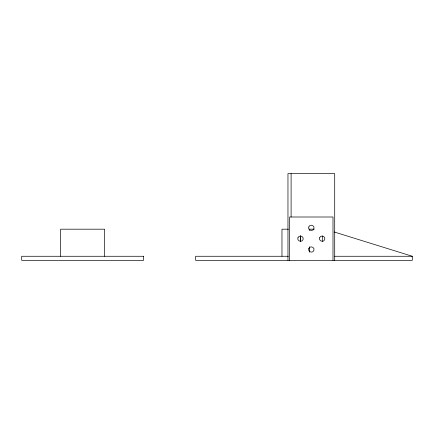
<?xml version="1.0" encoding="UTF-8"?>
<svg xmlns="http://www.w3.org/2000/svg" width="434" height="434" viewBox="0 0 434 434"><rect width="100%" height="100%" fill="white"/><g stroke="black" fill="none" stroke-linecap="round" stroke-linejoin="round"><path stroke-width="0.65" d="M288.485 229.185L281.97 229.185L281.97 256.266M308.965 229.185L314.308 229.185M288.415 256.266L195.642 256.266L195.642 260.329L412.3 260.329L412.3 256.266L334.256 231.995M334.652 256.266L412.3 256.266M334.706 260.329L334.706 173.665L287.964 173.665L287.964 260.329M332.997 260.329L332.997 217L289.668 217L289.668 260.329M322.316 235.955L322.316 241.369M309.664 229.185L309.664 230.541M309.664 246.789L309.664 252.203M300.659 235.955L300.659 241.369M300.355 235.955L300.355 241.369M291.095 173.665L291.095 217M104.637 256.272L104.637 229.19L60.63 229.19L60.63 256.272M297.925 237.827C296.742 241.092 302.113 242.839 303.078 239.503C304.261 236.232 298.89 234.49 297.925 237.827M308.758 226.993C307.576 230.259 312.947 232.006 313.912 228.669C315.095 225.403 309.724 223.656 308.758 226.993M308.758 248.66C307.576 251.926 312.947 253.673 313.912 250.331C315.095 247.065 309.719 245.324 308.758 248.66M319.592 237.827C318.41 241.092 323.78 242.839 324.74 239.503C325.923 236.232 320.552 234.49 319.592 237.827M143.567 256.272L21.7 256.272L21.7 260.335L143.567 260.335L143.567 256.272"/></g></svg>
